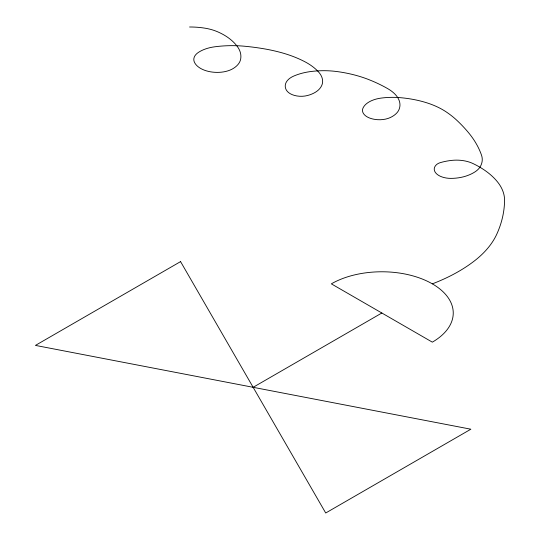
<?xml version="1.0" encoding="UTF-8"?>
<svg xmlns="http://www.w3.org/2000/svg" width="540" height="540" viewBox="0 0 540 540"><rect width="100%" height="100%" fill="white"/><g stroke="black" fill="none" stroke-linecap="round" stroke-linejoin="round"><path stroke-width="0.81" d="M253.145 387.302L381.841 313.004M432.331 283.851A71.408 41.222 0 0 0 331.344 283.851L432.331 342.151A71.408 41.222 0 0 0 432.331 283.851A168.048 97.025 0 0 0 474.437 260.894A135.364 78.152 0 0 0 496.935 233.84A237.593 137.174 0 0 0 504.569 200.799A75.472 43.571 0 0 0 497.907 182.419A91.078 52.583 0 0 0 473.04 163.573A25.832 14.911 0 0 0 451.899 160.373A42.404 24.482 0 0 0 440.566 162.56A10.422 6.014 0 0 0 436.239 164.896A14.553 8.404 0 0 0 434.518 170.802A16.133 9.315 0 0 0 440.161 176.195A16.889 9.747 0 0 0 450.812 178.382A30.794 17.78 0 0 0 465.608 176.202A35.114 20.27 0 0 0 475.072 171.828A26.163 15.107 0 0 0 480.283 166.597A38.725 22.356 0 0 0 481.505 155.162A165.746 95.695 0 0 0 468.531 132.692A228.035 131.652 0 0 0 456.435 119.934A110.754 63.943 0 0 0 446.013 111.78A70.457 40.682 0 0 0 425.898 102.533A79.043 45.637 0 0 0 400.012 97.652A52.022 30.038 0 0 0 381.159 98.084A24.739 14.283 0 0 0 369.671 101.601A23.632 13.642 0 0 0 363.049 107.96A15.842 9.146 0 0 0 369.083 117.821A18.063 10.429 0 0 0 377.507 119.684A17.199 9.929 0 0 0 390.386 117.511A25.448 14.695 0 0 0 399.033 109.519A34.925 20.162 0 0 0 399.721 102.472A38.279 22.1 0 0 0 396.097 95.391A43.187 24.934 0 0 0 387.848 88.722A132.719 76.626 0 0 0 368.685 79.562A93.967 54.25 0 0 0 337.176 71.584A58.739 33.912 0 0 0 309.96 71.651A44.483 25.684 0 0 0 293.767 76.059A21.168 12.224 0 0 0 286.477 81.817A22.275 12.859 0 0 0 286.382 90.119A15.748 9.092 0 0 0 294.307 95.384A15.377 8.876 0 0 0 307.598 95.492A25.265 14.587 0 0 0 319.754 88.6A28.883 16.679 0 0 0 322.623 80.764A35.059 20.243 0 0 0 318.769 72.218A64.037 36.97 0 0 0 304.574 61.587A97.929 56.538 0 0 0 280.598 52.434A120.245 69.424 0 0 0 264.006 48.796A154.717 89.323 0 0 0 244.384 46.217A77.423 44.699 0 0 0 214.495 46.831A30.632 17.685 0 0 0 198.382 52.427A18.59 10.733 0 0 0 194.461 62.309A23.639 13.649 0 0 0 221.542 72.164A21.56 12.447 0 0 0 233.618 68.256A27.898 16.105 0 0 0 240.651 59.15A43.834 25.306 0 0 0 237.532 46.784A65.286 37.692 0 0 0 228.785 38.117A58.408 33.723 0 0 0 216.972 31.523A37.706 21.769 0 0 0 205.2 28.215A54.682 31.57 0 0 0 189.567 27M180.569 261.61L35.431 345.404L470.86 429.206L325.715 513L180.569 261.61"/></g></svg>
